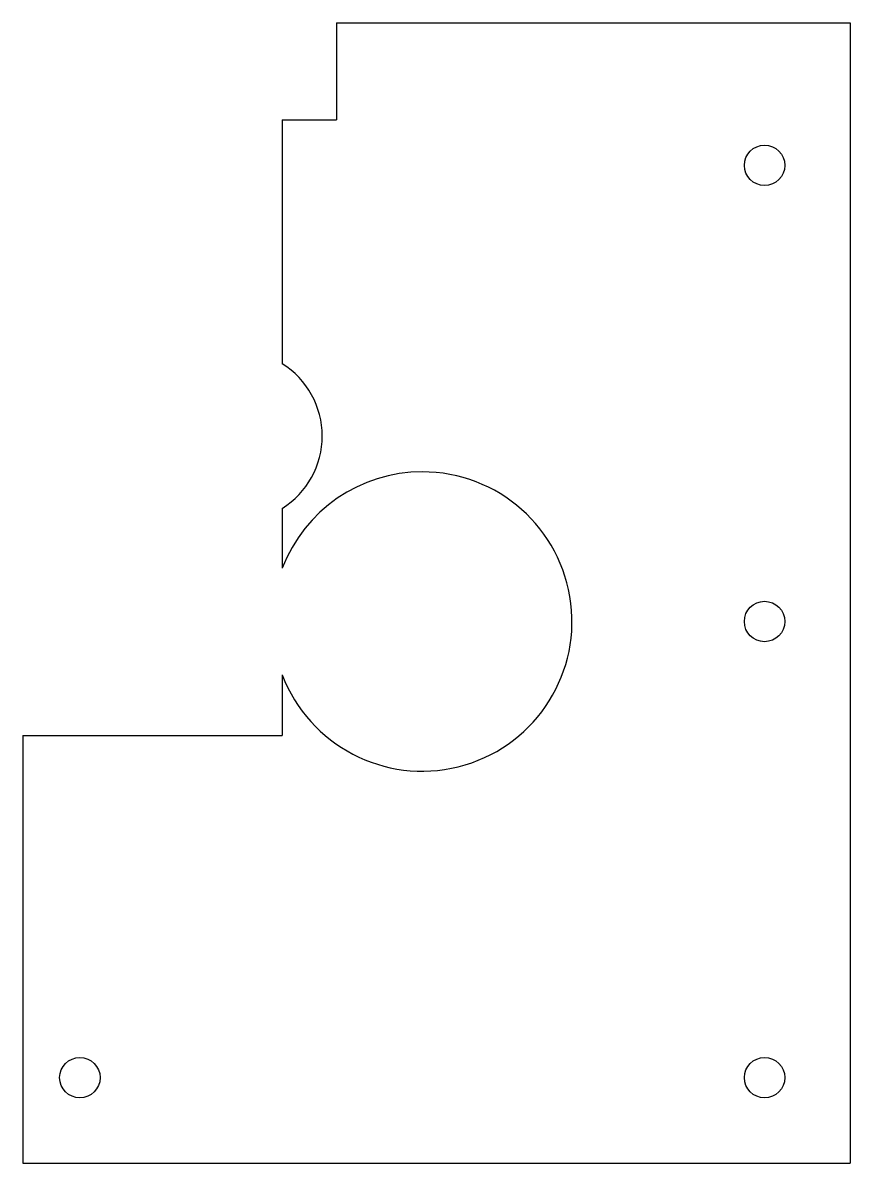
# Model space of a CAD drawing. Header units: inches. Extents: x 0 to 3.63, y 0 to 5.
import ezdxf

# ---------------------------------------------------------------- set-up
doc = ezdxf.new("R2010")
doc.units = ezdxf.units.IN

msp = doc.modelspace()

# ---------------------------------------------------------------- linework, layer by layer
for p, q in [((1.375, 5), (3.625, 5)), ((3.625, 5), (3.625, 0)), ((1.375, 5), (1.375, 4.575)), ((1.1368, 4.575), (1.375, 4.575)), ((1.1368, 4.575), (1.1368, 3.5054)), ((1.1368, 2.871), (1.1368, 2.6088)), ((1.1368, 2.1412), (1.1368, 1.875)), ((0, 1.875), (1.1368, 1.875)), ((0, 1.875), (0, 0)), ((0, 0), (3.625, 0))]:
    msp.add_line(p, q)
for centre in [(3.25, 4.375), (3.25, 2.375), (0.25, 0.375), (3.25, 0.375)]:
    msp.add_circle(centre, 0.0886)
for centre, radius, start, end in [((0.9368, 3.1882), 0.375, -57.769, 57.769), ((1.75, 2.375), 0.6562, -270, -200.8752), ((1.75, 2.375), 0.6562, -159.1248, 90)]:
    msp.add_arc(centre, radius, start, end)

doc.saveas('drawing.dxf')
